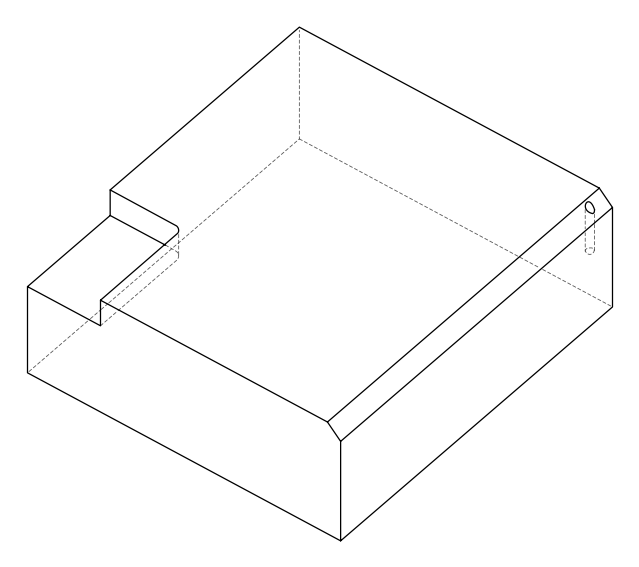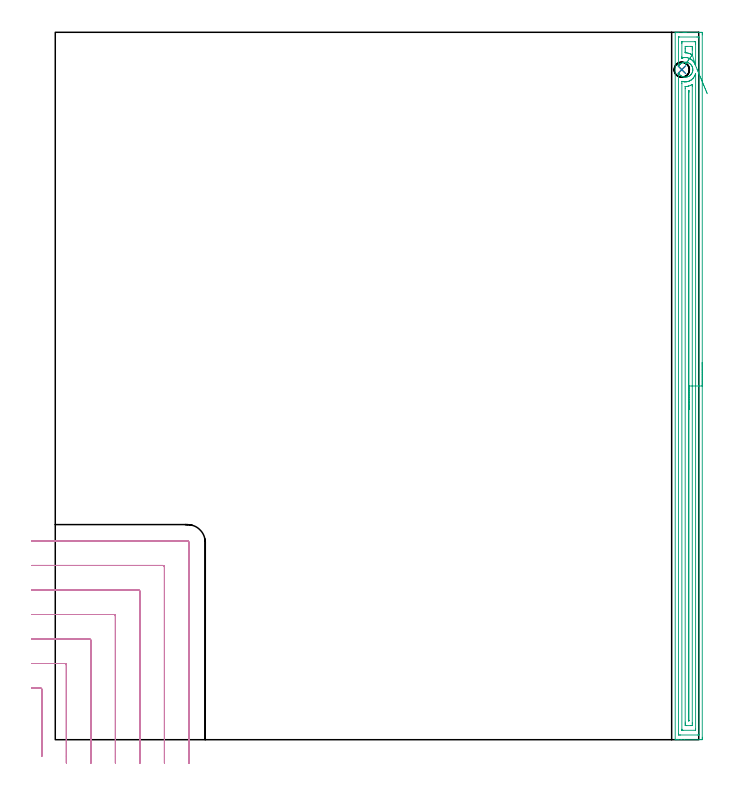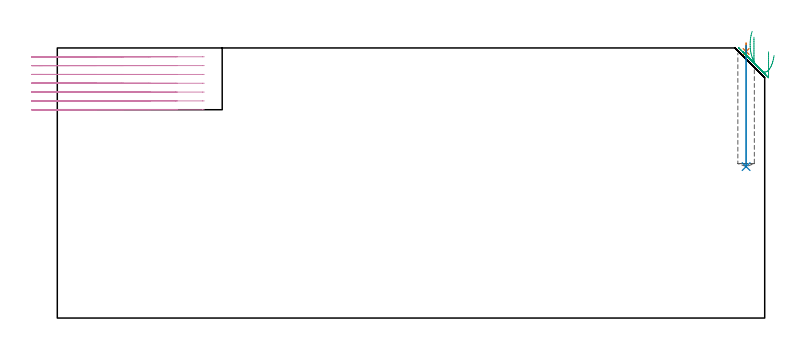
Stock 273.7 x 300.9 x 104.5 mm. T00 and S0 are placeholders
(PLAN: 4 operations, 3 tool changes, 23.3 min)
(1 SPOT_DRILL | STEP1POCKET | NXT0321_9005460120000 | 0.03 min | 24 mm3)
(2 DRILL_BLIND_HOLE_INTO_CENTER | STEP1POCKET | NXT0301_035 | 0.19 min | 1421 mm3)
(3 AREA_MILL | FG_CHAMFER_SURFACE | UGT0205_001 | 12.25 min | 19758 mm3)
(4 MILL_CORNER_NOTCH_RECTANGULAR | CORNER_NOTCH_RECTANGULAR | UGT0201_131 | Follow Part, ap 3.475, ae 75% | 10.78 min | 139232 mm3)
(TOOL NXT0321_9005460120000 | NC Spot Drill, 142deg, 12mm, Carbide, Uncoated | D12 PA142 FL30 Z2)
(TOOL NXT0301_035 | Carbide Drill 6.4mm [860.1-0640-032A1-MM 2214] | D6.4 PA140 FL53 Z2)
(TOOL UGT0205_001 | Chamfer Mill 20 x 3 x 45 deg. | D20 FL50 Z2)
(TOOL UGT0201_131 | Carbide End Mill 13.9 | D13.9 FL30 Z4)
(OP 1 SPOT_DRILL)
G17 G21 G94 G90
T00 M6
G54
G17 G0 G90 X266.5 Y285. S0 M3
G43 Z114.5 H0
G94 G81 G98 Z103.125 F250. R106.4
G80
M5
M2
(OP 2 DRILL_BLIND_HOLE_INTO_CENTER)
G17 G21 G94 G90
T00 M6
G54
G17 G0 G90 X266.5 Y285. S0 M3
G43 Z114.5 H1
G94 G81 G98 Z58.6 F250. R105.4
G80
M5
M2
(OP 3 AREA_MILL)
G17 G21 G94 G90
T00 M6
G54
G17 G0 G90 X275.2 Y160.45 S1061 M3
G43 Z114.5 H0
Z103.
G94 G1 Y160.412 Z102.128 F250.
Y160.298 Z101.263
Y160.109 Z100.412
Y159.847 Z99.58
Y159.513 Z98.774
Y159.11 Z98.
Y158.642 Z97.264
Y158.11 Z96.572
Y157.521 Z95.929
Y156.878 Z95.339
Y156.186 Z94.808
Y155.45 Z94.34
Y154.676 Z93.937
Y153.87 Z93.603
Y153.038 Z93.341
Y152.187 Z93.152
Y151.322 Z93.038
Y150.45 Z93.
Y1.027
X275.199 Y0.599 Z93.001
X275.195 Y0.14 Z93.003
X275.192 Y0.009 Z93.006
X274.742 Y0.005 Z93.455
X274.15 Y0. Z94.047
X267.686 Z100.509
X266.224 Z101.973
X265.04 Z103.155
X264.442 Z103.757
X264.014 Z104.185
X263.706 Z104.484
X263.702 Y0.007 Z104.488
X263.7 Y0.153 Z104.5
Y300.747
X263.702 Y300.893 Z104.488
X263.706 Y300.9 Z104.484
X264.014 Z104.185
X264.437 Z103.763
X265.04 Z103.155
X267.106 Z101.091
X267.686 Z100.509
X268.278 Z99.917
X274.15 Z94.047
X274.742 Y300.895 Z93.455
X275.192 Y300.891 Z93.006
X275.195 Y300.76 Z93.003
X275.199 Y300.301 Z93.001
X275.2 Y299.838 Z93.
Y150.45
X273.786 Z94.414
X273.785 Y2.178 Z94.415
X273.784 Y2.076 Z94.416
X273.781 Y2.027 Z94.419
X273.779 Y2.01 Z94.421
X273.734 Y2.008 Z94.466
X273.355 Y2.001 Z94.845
X265.922 Z102.278
X265.416 Y2.003 Z102.784
X265.214 Y2.01 Z102.986
X265.121 Y2.017 Z103.079
X265.116 Y2.307 Z103.084
X265.115 Y2.383 Z103.085
X265.114 Y283.354 Z103.086
X265.115 Y283.4 Z103.085
X265.121 Y283.603 Z103.079
X265.204 Y283.455 Z102.996
X265.319 Y283.258 Z102.881
X265.364 Y283.191 Z102.836
X265.546 Y282.958 Z102.654
X265.744 Y282.74 Z102.456
X265.962 Y282.542 Z102.238
X266.196 Y282.362 Z102.004
X266.291 Y282.297 Z101.909
X266.674 Y282.101 Z101.526
X267.073 Y281.939 Z101.127
X267.508 Y281.848 Z100.692
X267.95 Y281.812 Z100.25
X268.391 Y281.837 Z99.809
X268.827 Y281.921 Z99.373
X269.276 Y282.078 Z98.924
X269.71 Y282.297 Z98.49
X269.952 Y282.474 Z98.248
X270.178 Y282.668 Z98.022
X270.387 Y282.881 Z97.813
X270.581 Y283.112 Z97.619
X270.635 Y283.191 Z97.565
X270.877 Y283.625 Z97.323
X270.979 Y283.851 Z97.221
X271.06 Y284.085 Z97.14
X271.118 Y284.305 Z97.082
X271.162 Y284.527 Z97.038
X271.191 Y284.751 Z97.009
X271.195 Y284.979 Z97.005
X271.162 Y285.429 Z97.038
X271.127 Y285.652 Z97.073
X271.072 Y285.873 Z97.128
X270.995 Y286.106 Z97.205
X270.901 Y286.334 Z97.299
X270.79 Y286.553 Z97.41
X270.664 Y286.766 Z97.536
X270.581 Y286.887 Z97.619
X270.4 Y287.106 Z97.8
X270.207 Y287.307 Z97.993
X269.997 Y287.491 Z98.203
X269.774 Y287.66 Z98.426
X269.704 Y287.703 Z98.496
X269.276 Y287.922 Z98.924
X268.827 Y288.079 Z99.373
X268.391 Y288.163 Z99.809
X267.95 Y288.188 Z100.25
X267.508 Y288.152 Z100.692
X267.073 Y288.051 Z101.127
X266.639 Y287.883 Z101.561
X266.226 Y287.66 Z101.974
X266.196 Y287.639 Z102.004
X265.953 Y287.45 Z102.247
X265.727 Y287.241 Z102.473
X265.523 Y287.012 Z102.677
X265.335 Y286.766 Z102.865
X265.319 Y286.743 Z102.881
X265.199 Y286.535 Z103.001
X265.121 Y286.394 Z103.079
X265.115 Y286.741 Z103.085
Y298.722
X265.117 Y298.824 Z103.083
X265.119 Y298.873 Z103.081
X265.121 Y298.89 Z103.079
X265.166 Y298.892 Z103.034
X265.545 Y298.899 Z102.655
X272.978 Z95.222
X273.484 Y298.897 Z94.716
X273.686 Y298.89 Z94.514
X273.779 Y298.883 Z94.421
X273.785 Y298.593 Z94.415
Y298.517
X273.786 Y150.45 Z94.414
X272.372 Z95.828
X272.371 Y4.781 Z95.829
X272.366 Y4.167 Z95.834
X272.365 Y4.03 Z95.835
X272.355 Y4.01 Z95.845
X272.315 Y4.005 Z95.885
X272.259 Y4.001 Z95.941
X266.969 Y4. Z101.231
X266.804 Y4.002 Z101.396
X266.64 Y4.006 Z101.56
X266.536 Y4.01 Z101.664
X266.533 Y4.074 Z101.667
X266.531 Y4.167 Z101.669
X266.529 Y4.445 Z101.671
Y279.172
X266.533 Y279.786 Z101.667
X266.535 Y280.058 Z101.665
X266.804 Y279.986 Z101.396
X267.193 Y279.903 Z101.007
X267.417 Y279.863 Z100.783
X267.637 Y279.835 Z100.563
X267.686 Y279.832 Z100.514
X267.9 Y279.823 Z100.3
X268.11 Y279.829 Z100.09
X268.506 Y279.848 Z99.694
X268.568 Y279.858 Z99.632
X268.939 Y279.934 Z99.261
X269.227 Y280.011 Z98.973
X269.45 Y280.089 Z98.75
X269.699 Y280.18 Z98.501
X269.862 Y280.261 Z98.338
X270.332 Y280.511 Z97.868
X270.43 Y280.579 Z97.77
X270.566 Y280.678 Z97.634
X270.92 Y280.976 Z97.28
X271.214 Y281.271 Z96.986
X271.353 Y281.429 Z96.847
X271.472 Y281.57 Z96.728
X271.729 Y281.941 Z96.471
X272.024 Y282.462 Z96.176
X272.048 Y282.51 Z96.152
X272.096 Y282.612 Z96.104
X272.198 Y282.855 Z96.002
X272.362 Y283.28 Z95.839
X272.368 Y283.197 Z95.832
X272.371 Y283.147 Z95.829
Y283.12
X272.372 Y283.075 Z95.828
Y150.45
X270.957 Z97.243
Y7.102
X270.956 Y6.843 Z97.244
X270.953 Y6.215 Z97.247
X270.95 Y6.01 Z97.25
X270.283 Y6. Z97.917
X268.568 Z99.632
X268.519 Z99.681
X268.142 Y6.006 Z100.058
X267.96 Y6.01 Z100.24
X267.95 Y6.112 Z100.25
X267.945 Y6.581 Z100.255
X267.943 Y6.843 Z100.257
Y7.475
Y277.11
X267.944 Y277.741 Z100.256
X267.947 Y277.784 Z100.253
X267.949 Y277.8 Z100.251
X267.96 Y277.805 Z100.24
X268.044 Y277.813 Z100.156
X268.215 Y277.827 Z99.985
X268.568 Y277.855 Z99.632
X268.698 Y277.87 Z99.502
X269.361 Y278.002 Z98.839
X269.431 Y278.021 Z98.769
X269.45 Y278.027 Z98.75
X270.082 Y278.255 Z98.118
X270.332 Y278.375 Z97.868
X270.917 Y278.672 Z97.283
X270.951 Y278.687 Z97.249
X270.953 Y278.644 Z97.247
X270.955 Y278.578 Z97.245
X270.957 Y278.262 Z97.243
Y278.002
Y150.45
X269.543 Z98.657
Y8.249
X269.54 Y8.124 Z98.66
X269.536 Y8.027 Z98.664
X269.524 Y8.01 Z98.676
X269.45 Y8.008 Z98.75
X269.368 Y8.01 Z98.832
X269.36 Y8.344 Z98.84
X269.357 Y8.532 Z98.843
Y8.626
Y275.42
X269.358 Y275.515 Z98.842
X269.364 Y275.703 Z98.836
X269.376 Y275.972 Z98.824
X269.45 Y275.995 Z98.75
X269.495 Y276.006 Z98.705
X269.52 Y276.009 Z98.68
X269.529 Y276.007 Z98.671
X269.536 Y275.984 Z98.664
X269.542 Y275.609 Z98.658
X269.543 Y275.42 Z98.657
Y150.45
Y149.578 Z98.695
Y148.714 Z98.809
Y147.862 Z98.998
Y147.03 Z99.26
Y146.224 Z99.594
Y145.45 Z99.997
Y144.714 Z100.465
Y144.022 Z100.996
Y143.379 Z101.586
Y142.79 Z102.229
Y142.259 Z102.921
Y141.79 Z103.657
Y141.387 Z104.431
Y141.053 Z105.237
Y140.791 Z106.069
Y140.602 Z106.92
Y140.488 Z107.785
Y140.45 Z108.657
G0 Z114.5
X277.331 Y274.79
Z101.582
G1 X277.197 Y275.111 Z100.782
X277.037 Y275.496 Z100.016
X276.852 Y275.941 Z99.288
X276.643 Y276.442 Z98.606
X276.412 Y276.997 Z97.973
X276.161 Y277.6 Z97.396
X275.891 Y278.248 Z96.877
X275.605 Y278.935 Z96.422
X275.305 Y279.656 Z96.033
X274.993 Y280.405 Z95.713
X274.672 Y281.177 Z95.466
X274.343 Y281.967 Z95.292
X274.01 Y282.767 Z95.194
X273.675 Y283.572 Z95.171
X273.34 Y284.376 Z95.225
X273.008 Y285.172 Z95.354
X272.682 Y285.956 Z95.558
X272.365 Y286.719 Z95.835
X272.282 Y286.922 Z95.918
X272.096 Y287.387 Z96.104
X271.879 Y287.814 Z96.321
X271.795 Y287.958 Z96.405
X271.712 Y288.094 Z96.488
X271.452 Y288.465 Z96.748
X271.246 Y288.706 Z96.954
X271.214 Y288.739 Z96.986
X270.927 Y289.017 Z97.273
X270.773 Y289.152 Z97.427
X270.332 Y289.487 Z97.868
X270.149 Y289.598 Z98.051
X269.684 Y289.826 Z98.516
X269.45 Y289.911 Z98.75
X268.998 Y290.054 Z99.202
X268.568 Y290.138 Z99.632
X267.994 Y290.178 Z100.206
X267.686 Y290.16 Z100.514
X267.415 Y290.137 Z100.785
X267.194 Y290.095 Z101.006
X266.804 Y290.004 Z101.396
X266.627 Y289.952 Z101.573
X266.548 Y289.931 Z101.652
X266.535 Y289.929 Z101.665
X266.533 Y289.958 Z101.667
X266.531 Y290.025 Z101.669
X266.529 Y290.211 Z101.671
X266.528 Y290.49 Z101.672
X266.529 Y296.119 Z101.671
X266.534 Y296.733 Z101.666
X266.535 Y296.87 Z101.665
X266.545 Y296.89 Z101.655
X266.585 Y296.895 Z101.615
X266.641 Y296.899 Z101.559
X271.931 Y296.9 Z96.269
X272.096 Y296.898 Z96.104
X272.26 Y296.894 Z95.94
X272.364 Y296.89 Z95.836
X272.367 Y296.826 Z95.833
X272.369 Y296.733 Z95.831
X272.371 Y296.12 Z95.829
X272.372 Y295.841 Z95.828
X272.371 Y287.535 Z95.829
X272.37 Y286.922 Z95.83
X272.365 Y286.719 Z95.835
X270.953 Y291.307 Z97.247
X270.945 Y291.308 Z97.255
X270.905 Y291.328 Z97.295
X270.808 Y291.382 Z97.392
X270.332 Y291.624 Z97.868
X270.164 Y291.707 Z98.036
X269.901 Y291.817 Z98.299
X269.45 Y291.96 Z98.75
X269.113 Y292.051 Z99.087
X268.708 Y292.132 Z99.492
X268.568 Y292.147 Z99.632
X267.973 Y292.197 Z100.227
X267.948 Y292.205 Z100.252
X267.946 Y292.21 Z100.254
X267.944 Y292.232 Z100.256
X267.943 Y292.274 Z100.257
Y292.906
Y293.798
X267.944 Y294.057 Z100.256
X267.947 Y294.685 Z100.253
X267.95 Y294.89 Z100.25
X268.617 Y294.9 Z99.583
X270.332 Z97.868
X270.381 Z97.819
X270.758 Y294.894 Z97.442
X270.94 Y294.89 Z97.26
X270.95 Y294.788 Z97.25
X270.955 Y294.319 Z97.245
X270.957 Y294.057 Z97.243
Y293.425
Y291.641
Y291.382
X270.956 Y291.332 Z97.244
X270.954 Y291.309 Z97.246
X270.953 Y291.307 Z97.247
X270.524 Y290.711 Z97.72
X270.122 Y290.151 Z98.254
X269.748 Y289.632 Z98.847
X269.406 Y289.156 Z99.493
X269.097 Y288.727 Z100.188
X268.826 Y288.35 Z100.926
X268.593 Y288.026 Z101.701
X268.4 Y287.758 Z102.509
X268.249 Y287.549 Z103.342
X268.142 Y287.399 Z104.195
X268.078 Y287.31 Z105.06
X268.058 Y287.282 Z105.932
X268.083 Y287.317 Z106.804
X268.152 Y287.413 Z107.668
X268.264 Y287.569 Z108.519
X268.42 Y287.786 Z109.349
X268.617 Y288.06 Z110.154
X268.855 Y288.39 Z110.925
G0 Z114.5
M5
M2
(OP 4 MILL_CORNER_NOTCH_RECTANGULAR)
G17 G21 G94 G90
T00 M6
G54
G17 G0 G90 X-5.7 Y-6.976 S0 M3
G43 Z114.5 H0
Z101.086
G94 G1 Y-3.976 F250.
Y21.31 F500.
G3 X-6.39 Y22. R0.695
G1 X-6.95
X-9.95 F250.
G0 Z114.5
X4.725 Y-9.95
Z101.086
G1 Y-6.95
Y31.735 F500.
G3 X4.035 Y32.425 R0.695
G1 X-6.95
X-9.95 F250.
G0 Z114.5
X15.15 Y-9.95
Z101.086
G1 Y-6.95
Y42.159 F500.
G3 X14.459 Y42.85 R0.695
G1 X-6.95
X-9.95 F250.
G0 Z114.5
X25.575 Y-9.95
Z101.086
G1 Y-6.95
Y52.584 F500.
G3 X24.884 Y53.275 R0.695
G1 X-6.95
X-9.95 F250.
G0 Z114.5
X36. Y-9.95
Z101.086
G1 Y-6.95
Y63.009 F500.
G3 X35.309 Y63.7 R0.695
G1 X-6.95
X-9.95 F250.
G0 Z114.5
X46.425 Y-9.95
Z101.086
G1 Y-6.95
Y73.434 F500.
G3 X45.734 Y74.125 R0.695
G1 X-6.95
X-9.95 F250.
G0 Z114.5
X56.85 Y-9.95
Z101.086
G1 Y-6.95
Y83.858 F500.
G3 X56.158 Y84.55 R0.695
G1 X-6.95
X-9.95 F250.
G0 Z114.5
X-5.7 Y-6.976
Z97.671
G1 Y-3.976
Y21.31 F500.
G3 X-6.39 Y22. R0.695
G1 X-6.95
X-9.95 F250.
G0 Z114.5
X4.725 Y-9.95
Z97.671
G1 Y-6.95
Y31.735 F500.
G3 X4.035 Y32.425 R0.695
G1 X-6.95
X-9.95 F250.
G0 Z114.5
X15.15 Y-9.95
Z97.671
G1 Y-6.95
Y42.159 F500.
G3 X14.459 Y42.85 R0.695
G1 X-6.95
X-9.95 F250.
G0 Z114.5
X25.575 Y-9.95
Z97.671
G1 Y-6.95
Y52.584 F500.
G3 X24.884 Y53.275 R0.695
G1 X-6.95
X-9.95 F250.
G0 Z114.5
X36. Y-9.95
Z97.671
G1 Y-6.95
Y63.009 F500.
G3 X35.309 Y63.7 R0.695
G1 X-6.95
X-9.95 F250.
G0 Z114.5
X46.425 Y-9.95
Z97.671
G1 Y-6.95
Y73.434 F500.
G3 X45.734 Y74.125 R0.695
G1 X-6.95
X-9.95 F250.
G0 Z114.5
X56.85 Y-9.95
Z97.671
G1 Y-6.95
Y83.858 F500.
G3 X56.158 Y84.55 R0.695
G1 X-6.95
X-9.95 F250.
G0 Z114.5
X-5.7 Y-6.976
Z94.257
G1 Y-3.976
Y21.31 F500.
G3 X-6.39 Y22. R0.695
G1 X-6.95
X-9.95 F250.
G0 Z114.5
X4.725 Y-9.95
Z94.257
G1 Y-6.95
Y31.735 F500.
G3 X4.035 Y32.425 R0.695
G1 X-6.95
X-9.95 F250.
G0 Z114.5
X15.15 Y-9.95
Z94.257
G1 Y-6.95
Y42.159 F500.
G3 X14.459 Y42.85 R0.695
G1 X-6.95
X-9.95 F250.
G0 Z114.5
X25.575 Y-9.95
Z94.257
G1 Y-6.95
Y52.584 F500.
G3 X24.884 Y53.275 R0.695
G1 X-6.95
X-9.95 F250.
G0 Z114.5
X36. Y-9.95
Z94.257
G1 Y-6.95
Y63.009 F500.
G3 X35.309 Y63.7 R0.695
G1 X-6.95
X-9.95 F250.
G0 Z114.5
X46.425 Y-9.95
Z94.257
G1 Y-6.95
Y73.434 F500.
G3 X45.734 Y74.125 R0.695
G1 X-6.95
X-9.95 F250.
G0 Z114.5
X56.85 Y-9.95
Z94.257
G1 Y-6.95
Y83.858 F500.
G3 X56.158 Y84.55 R0.695
G1 X-6.95
X-9.95 F250.
G0 Z114.5
X-5.7 Y-6.976
Z90.843
G1 Y-3.976
Y21.31 F500.
G3 X-6.39 Y22. R0.695
G1 X-6.95
X-9.95 F250.
G0 Z114.5
X4.725 Y-9.95
Z90.843
G1 Y-6.95
Y31.735 F500.
G3 X4.035 Y32.425 R0.695
G1 X-6.95
X-9.95 F250.
G0 Z114.5
X15.15 Y-9.95
Z90.843
G1 Y-6.95
Y42.159 F500.
G3 X14.459 Y42.85 R0.695
G1 X-6.95
X-9.95 F250.
G0 Z114.5
X25.575 Y-9.95
Z90.843
G1 Y-6.95
Y52.584 F500.
G3 X24.884 Y53.275 R0.695
G1 X-6.95
X-9.95 F250.
G0 Z114.5
X36. Y-9.95
Z90.843
G1 Y-6.95
Y63.009 F500.
G3 X35.309 Y63.7 R0.695
G1 X-6.95
X-9.95 F250.
G0 Z114.5
X46.425 Y-9.95
Z90.843
G1 Y-6.95
Y73.434 F500.
G3 X45.734 Y74.125 R0.695
G1 X-6.95
X-9.95 F250.
G0 Z114.5
X56.85 Y-9.95
Z90.843
G1 Y-6.95
Y83.858 F500.
G3 X56.158 Y84.55 R0.695
G1 X-6.95
X-9.95 F250.
G0 Z114.5
X-5.7 Y-6.976
Z87.429
G1 Y-3.976
Y21.31 F500.
G3 X-6.39 Y22. R0.695
G1 X-6.95
X-9.95 F250.
G0 Z114.5
X4.725 Y-9.95
Z87.429
G1 Y-6.95
Y31.735 F500.
G3 X4.035 Y32.425 R0.695
G1 X-6.95
X-9.95 F250.
G0 Z114.5
X15.15 Y-9.95
Z87.429
G1 Y-6.95
Y42.159 F500.
G3 X14.459 Y42.85 R0.695
G1 X-6.95
X-9.95 F250.
G0 Z114.5
X25.575 Y-9.95
Z87.429
G1 Y-6.95
Y52.584 F500.
G3 X24.884 Y53.275 R0.695
G1 X-6.95
X-9.95 F250.
G0 Z114.5
X36. Y-9.95
Z87.429
G1 Y-6.95
Y63.009 F500.
G3 X35.309 Y63.7 R0.695
G1 X-6.95
X-9.95 F250.
G0 Z114.5
X46.425 Y-9.95
Z87.429
G1 Y-6.95
Y73.434 F500.
G3 X45.734 Y74.125 R0.695
G1 X-6.95
X-9.95 F250.
G0 Z114.5
X56.85 Y-9.95
Z87.429
G1 Y-6.95
Y83.858 F500.
G3 X56.158 Y84.55 R0.695
G1 X-6.95
X-9.95 F250.
G0 Z114.5
X-5.7 Y-6.976
Z84.014
G1 Y-3.976
Y21.31 F500.
G3 X-6.39 Y22. R0.695
G1 X-6.95
X-9.95 F250.
G0 Z114.5
X4.725 Y-9.95
Z84.014
G1 Y-6.95
Y31.735 F500.
G3 X4.035 Y32.425 R0.695
G1 X-6.95
X-9.95 F250.
G0 Z114.5
X15.15 Y-9.95
Z84.014
G1 Y-6.95
Y42.159 F500.
G3 X14.459 Y42.85 R0.695
G1 X-6.95
X-9.95 F250.
G0 Z114.5
X25.575 Y-9.95
Z84.014
G1 Y-6.95
Y52.584 F500.
G3 X24.884 Y53.275 R0.695
G1 X-6.95
X-9.95 F250.
G0 Z114.5
X36. Y-9.95
Z84.014
G1 Y-6.95
Y63.009 F500.
G3 X35.309 Y63.7 R0.695
G1 X-6.95
X-9.95 F250.
G0 Z114.5
X46.425 Y-9.95
Z84.014
G1 Y-6.95
Y73.434 F500.
G3 X45.734 Y74.125 R0.695
G1 X-6.95
X-9.95 F250.
G0 Z114.5
X56.85 Y-9.95
Z84.014
G1 Y-6.95
Y83.858 F500.
G3 X56.158 Y84.55 R0.695
G1 X-6.95
X-9.95 F250.
G0 Z114.5
X-5.7 Y-6.976
Z80.6
G1 Y-3.976
Y21.31 F500.
G3 X-6.39 Y22. R0.695
G1 X-6.95
X-9.95 F250.
G0 Z114.5
X4.725 Y-9.95
Z80.6
G1 Y-6.95
Y31.735 F500.
G3 X4.035 Y32.425 R0.695
G1 X-6.95
X-9.95 F250.
G0 Z114.5
X15.15 Y-9.95
Z80.6
G1 Y-6.95
Y42.159 F500.
G3 X14.459 Y42.85 R0.695
G1 X-6.95
X-9.95 F250.
G0 Z114.5
X25.575 Y-9.95
Z80.6
G1 Y-6.95
Y52.584 F500.
G3 X24.884 Y53.275 R0.695
G1 X-6.95
X-9.95 F250.
G0 Z114.5
X36. Y-9.95
Z80.6
G1 Y-6.95
Y63.009 F500.
G3 X35.309 Y63.7 R0.695
G1 X-6.95
X-9.95 F250.
G0 Z114.5
X46.425 Y-9.95
Z80.6
G1 Y-6.95
Y73.434 F500.
G3 X45.734 Y74.125 R0.695
G1 X-6.95
X-9.95 F250.
G0 Z114.5
X56.85 Y-9.95
Z80.6
G1 Y-6.95
Y83.858 F500.
G3 X56.158 Y84.55 R0.695
G1 X-6.95
X-9.95 F250.
G0 Z114.5
M5
M2
